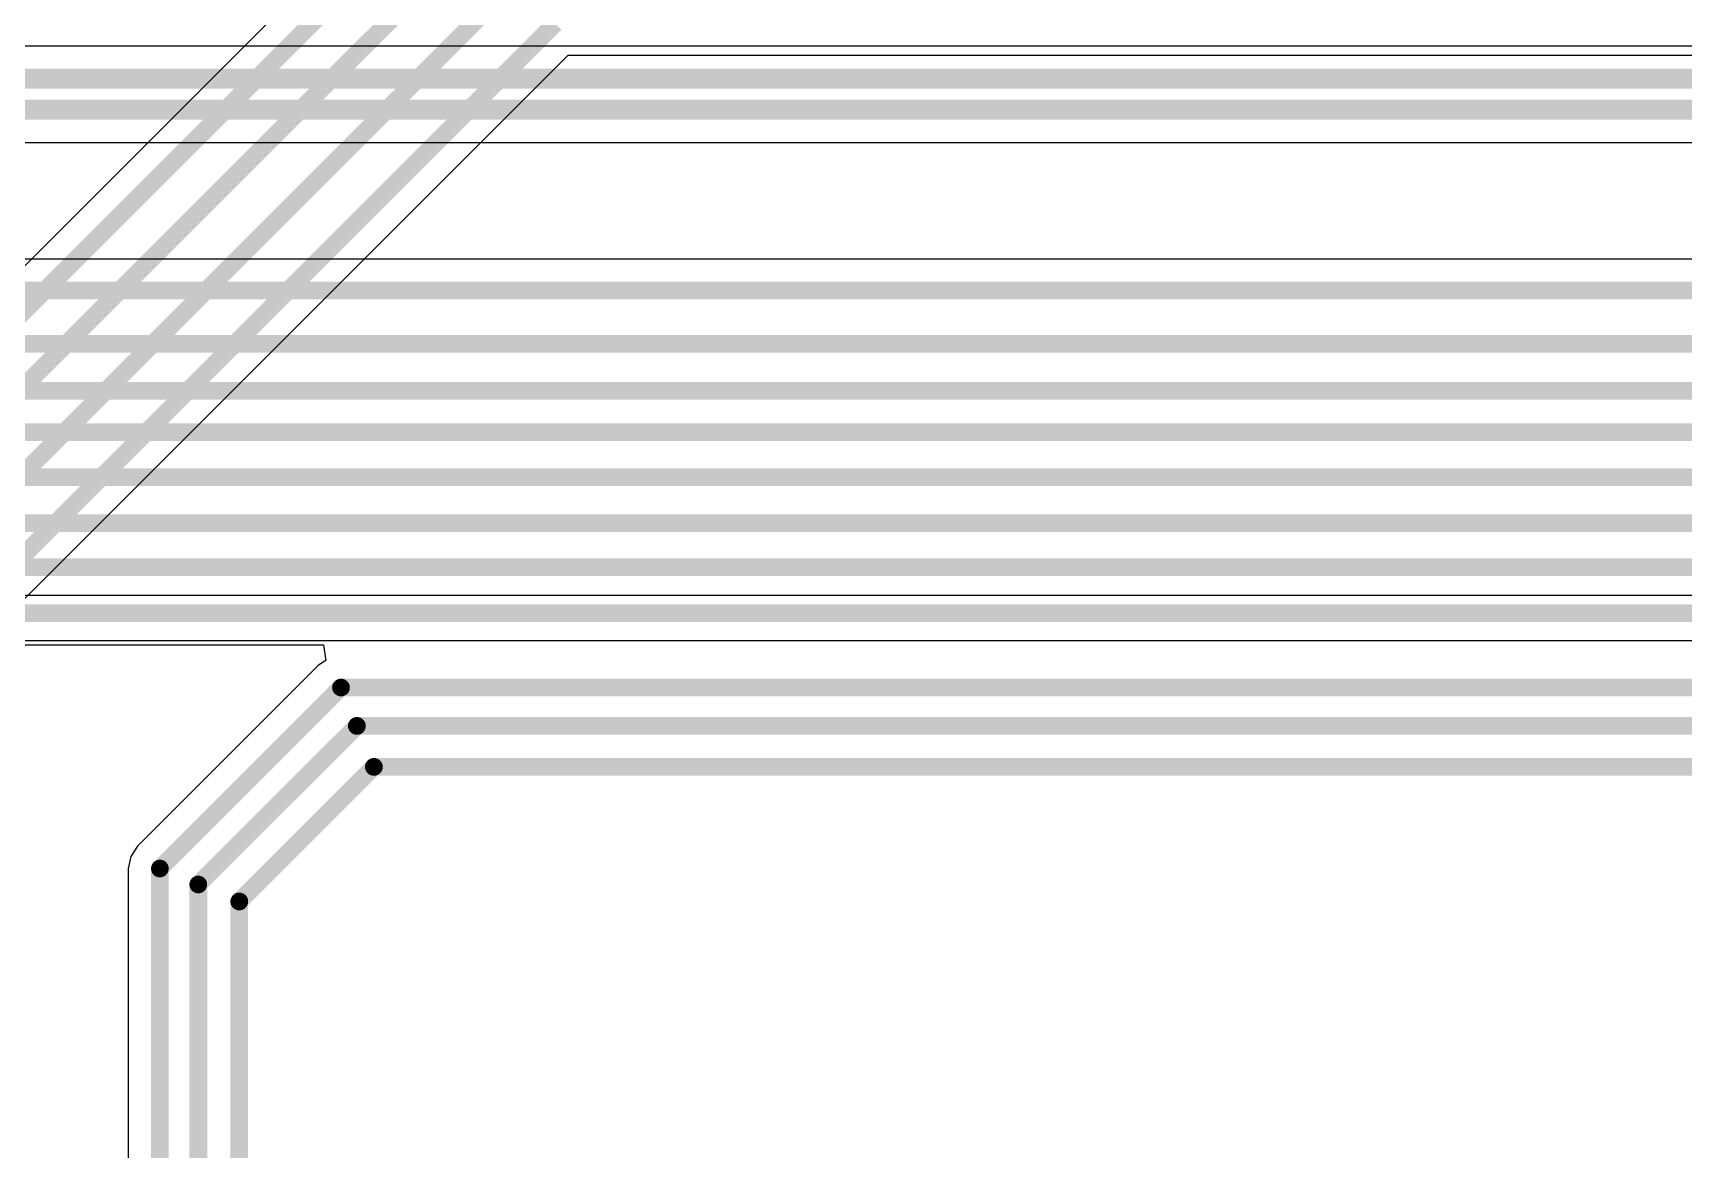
# Model space of a CAD drawing. Header units: inches. Extents: x 0 to 5032, y 0 to 5323.
# Drawn here: x 128.69 to 147.64, y 48.73 to 61.55 of the extents above; entities that cross this region are included whole.
import ezdxf

# ---------------------------------------------------------------- set-up
doc = ezdxf.new("R2010")
doc.units = ezdxf.units.IN
for name, color, linetype in [('Bottom Layer', 5, 'Continuous'), ('Layer 2', 76, 'Continuous'), ('Top Layer', 1, 'Continuous')]:
    doc.layers.add(name, color=color, linetype=linetype)

msp = doc.modelspace()

# ---------------------------------------------------------------- linework, layer by layer
at = {"layer": 'Bottom Layer'}
for p, q in [((133.609, 63.891), (125.418, 55.7)), ((127.746, 54.208), (134.834, 61.296)), ((134.834, 61.296), (155.508, 61.296))]:
    msp.add_line(p, q, dxfattribs=at)
for points in [[(125.674, 55.443, 0.203, 0.203, 0), (133.865, 63.634, 0.203, 0.203, 0)], [(126.212, 55.118, 0.203, 0.203, 0), (134.118, 63.023, 0.203, 0.203, 0)], [(126.695, 54.61, 0.203, 0.203, 0), (134.408, 62.323, 0.203, 0.203, 0)], [(127.383, 54.358, 0.203, 0.203, 0), (134.683, 61.658, 0.203, 0.203, 0)]]:
    msp.add_lwpolyline(points, format="xyseb", dxfattribs=at)
at = {"layer": 'Layer 2'}
for p, q in [((179.857, 55.093), (118.847, 55.093)), ((119.365, 54.575), (179.857, 54.575))]:
    msp.add_line(p, q, dxfattribs=at)
at = {"layer": 'Top Layer'}
for p, q in [((180.804, 61.4), (115.021, 61.4)), ((114.718, 60.293), (180.501, 60.293)), ((178.177, 58.954), (110.538, 58.954)), ((107.499, 54.526), (132.023, 54.526)), ((132.023, 54.526), (132.024, 54.524)), ((132.024, 54.524), (132.052, 54.348)), ((131.969, 54.293), (129.89, 52.214)), ((132.052, 54.348), (131.969, 54.293)), ((131.969, 54.293), (131.969, 54.293)), ((129.89, 52.214), (129.812, 52.096)), ((129.812, 52.096), (129.784, 51.958)), ((129.784, 51.958), (129.784, 51.958)), ((129.784, 51.958), (129.784, 38.885))]:
    msp.add_line(p, q, dxfattribs=at)
for points in [[(114.866, 61.024, 0.229, 0.229, 0), (180.804, 61.024, 0.229, 0.229, 0)], [(114.718, 60.669, 0.229, 0.229, 0), (180.657, 60.669, 0.229, 0.229, 0)], [(110.388, 58.592, 0.203, 0.203, 0), (178.177, 58.592, 0.203, 0.203, 0)], [(110.135, 57.982, 0.203, 0.203, 0), (177.993, 57.982, 0.203, 0.203, 0)], [(109.854, 57.442, 0.203, 0.203, 0), (177.718, 57.442, 0.203, 0.203, 0)], [(109.52, 56.967, 0.203, 0.203, 0), (177.383, 56.967, 0.203, 0.203, 0)], [(108.464, 56.45, 0.203, 0.203, 0), (177.057, 56.45, 0.203, 0.203, 0)], [(108.168, 55.921, 0.203, 0.203, 0), (176.76, 55.921, 0.203, 0.203, 0)], [(107.844, 55.416, 0.203, 0.203, 0), (176.437, 55.416, 0.203, 0.203, 0)], [(107.499, 54.889, 0.203, 0.203, 0), (176.152, 54.889, 0.203, 0.203, 0)], [(130.147, 51.958, 0.203, 0.203, 0), (132.225, 54.036, 0.203, 0.203, 0)], [(132.225, 54.036, 0.203, 0.203, 0), (165.663, 54.036, 0.203, 0.203, 0)], [(130.588, 51.775, 0.203, 0.203, 0), (132.408, 53.595, 0.203, 0.203, 0)], [(132.408, 53.595, 0.203, 0.203, 0), (163.702, 53.595, 0.203, 0.203, 0)], [(131.058, 51.58, 0.203, 0.203, 0), (132.603, 53.125, 0.203, 0.203, 0)], [(132.603, 53.125, 0.203, 0.203, 0), (162.556, 53.125, 0.203, 0.203, 0)], [(130.147, 26.859, 0.203, 0.203, 0), (130.147, 51.958, 0.203, 0.203, 0)], [(130.588, 27.068, 0.203, 0.203, 0), (130.588, 51.775, 0.203, 0.203, 0)], [(131.058, 27.292, 0.203, 0.203, 0), (131.058, 51.58, 0.203, 0.203, 0)]]:
    msp.add_lwpolyline(points, format="xyseb", dxfattribs=at)
for points in [[(132.175, 54.036, 0.102, 0.102, 1), (132.276, 54.036, 0.102, 0.102, 1)], [(132.175, 54.036, 0.102, 0.102, 1), (132.276, 54.036, 0.102, 0.102, 1)], [(132.357, 53.595, 0.102, 0.102, 1), (132.459, 53.595, 0.102, 0.102, 1)], [(132.357, 53.595, 0.102, 0.102, 1), (132.459, 53.595, 0.102, 0.102, 1)], [(132.552, 53.125, 0.102, 0.102, 1), (132.654, 53.125, 0.102, 0.102, 1)], [(132.552, 53.125, 0.102, 0.102, 1), (132.654, 53.125, 0.102, 0.102, 1)], [(130.096, 51.958, 0.102, 0.102, 1), (130.197, 51.958, 0.102, 0.102, 1)], [(130.096, 51.958, 0.102, 0.102, 1), (130.197, 51.958, 0.102, 0.102, 1)], [(130.537, 51.775, 0.102, 0.102, 1), (130.638, 51.775, 0.102, 0.102, 1)], [(130.537, 51.775, 0.102, 0.102, 1), (130.638, 51.775, 0.102, 0.102, 1)], [(131.007, 51.58, 0.102, 0.102, 1), (131.109, 51.58, 0.102, 0.102, 1)], [(131.007, 51.58, 0.102, 0.102, 1), (131.109, 51.58, 0.102, 0.102, 1)]]:
    msp.add_lwpolyline(points, format="xyseb", close=True, dxfattribs=at)

doc.saveas('drawing.dxf')
